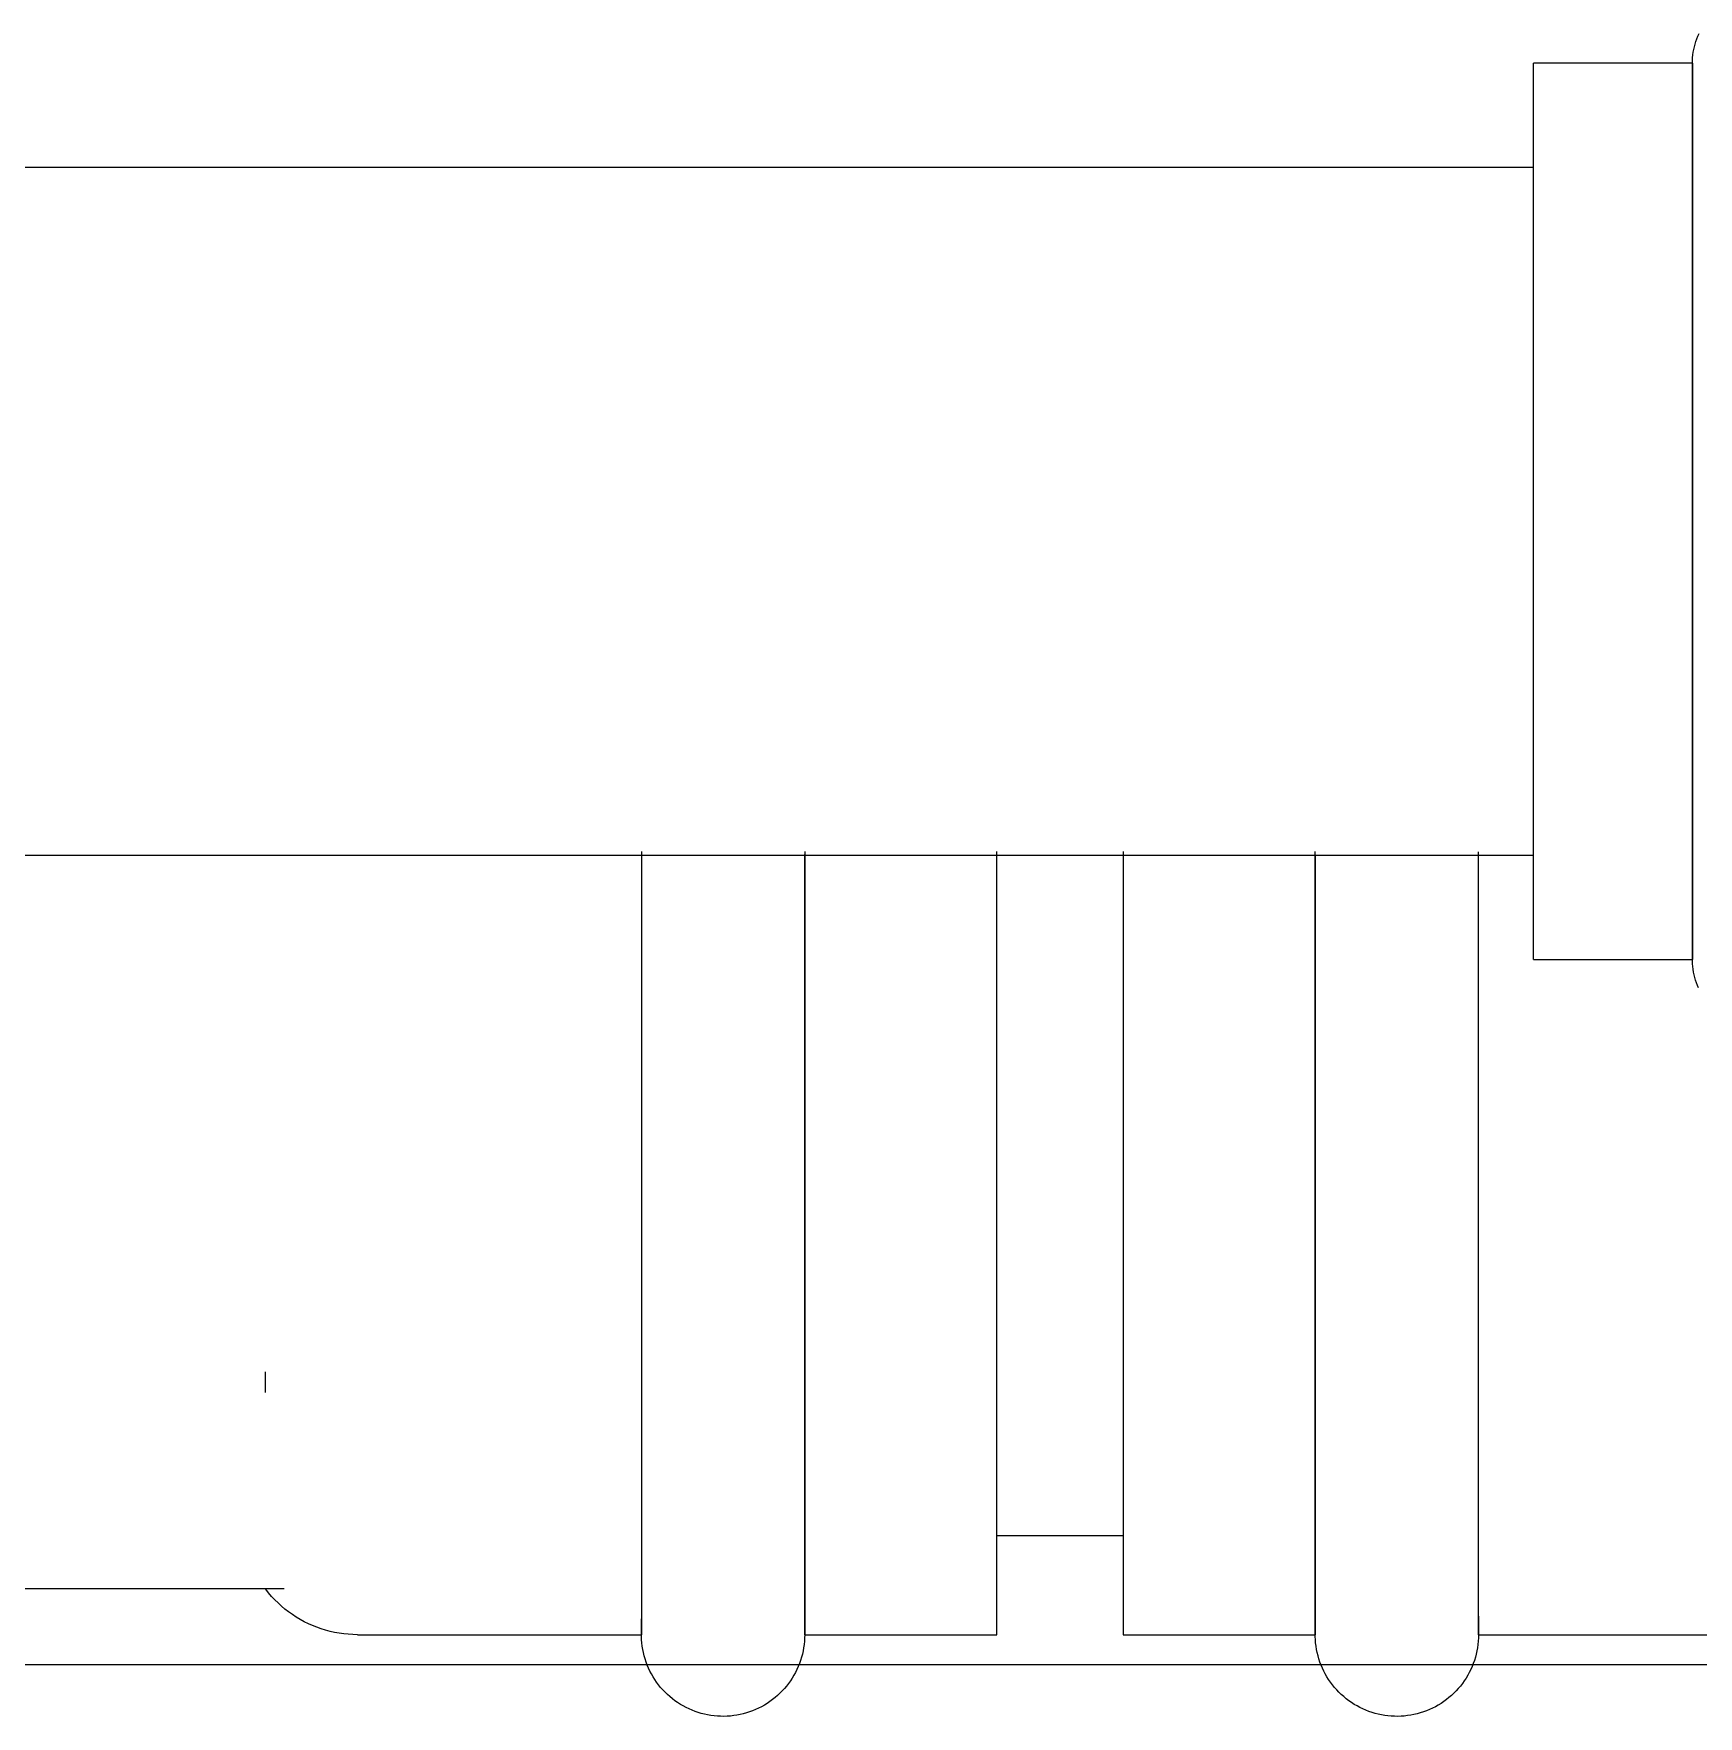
# Model space of a CAD drawing. Header units: inches. Extents: x -3299 to -2222, y -94 to 482.
# Drawn here: x -2364.194 to -2360.259, y 248.887 to 252.864 of the extents above; entities that cross this region are included whole.
import ezdxf

# ---------------------------------------------------------------- set-up
doc = ezdxf.new("R2010")
doc.units = ezdxf.units.IN
doc.header["$MEASUREMENT"] = 0
doc.layers.add('P-PIPE', color=3, linetype='Continuous', lineweight=9)
doc.layers.add('P-PIPE-IDEN', color=2, linetype='Continuous', lineweight=9)

# ---------------------------------------------------------------- blocks, each defined once
blk = doc.blocks.new('Victaulic-VicPress316-Elbow 90-45deg Style P568_P571 - Standard-V48-PLG_ ROOF LEVEL')
at = {"layer": 'P-PIPE'}
for p, q in [((-2360.2733, 252.7941), (-2360.6488, 252.7941)), ((-2360.6488, 250.6761), (-2360.2733, 250.6761))]:
    blk.add_line(p, q, dxfattribs=at)
at = {"layer": 'P-PIPE', "flags": 128}
for points in [[(-2360.2733, 252.7941), (-2360.2732, 252.8007), (-2360.2728, 252.8073), (-2360.2721, 252.8138), (-2360.2712, 252.8203), (-2360.27, 252.8268), (-2360.2686, 252.8332), (-2360.2669, 252.8396), (-2360.265, 252.8459), (-2360.2628, 252.8521), (-2360.2603, 252.8582), (-2360.2576, 252.8642)], [(-2360.2733, 252.7941), (-2360.2733, 252.7933), (-2360.2733, 252.7908), (-2360.2733, 252.7865), (-2360.2733, 252.7806), (-2360.2733, 252.773), (-2360.2733, 252.7638), (-2360.2733, 252.7529), (-2360.2733, 252.7404), (-2360.2733, 252.7263), (-2360.2733, 252.7105), (-2360.2733, 252.6933), (-2360.2733, 252.6745), (-2360.2733, 252.6542), (-2360.2733, 252.6324), (-2360.2733, 252.6092), (-2360.2733, 252.5846), (-2360.2733, 252.5586), (-2360.2733, 252.5313), (-2360.2733, 252.5027), (-2360.2733, 252.473), (-2360.2733, 252.442), (-2360.2733, 252.4099), (-2360.2733, 252.3767), (-2360.2733, 252.3425), (-2360.2733, 252.3073), (-2360.2733, 252.2712), (-2360.2733, 252.2343), (-2360.2733, 252.1965), (-2360.2733, 252.158), (-2360.2733, 252.1189), (-2360.2733, 252.0791), (-2360.2733, 252.0388), (-2360.2733, 251.998), (-2360.2733, 251.9567), (-2360.2733, 251.9151), (-2360.2733, 251.8733), (-2360.2733, 251.8312), (-2360.2733, 251.7889), (-2360.2733, 251.7466), (-2360.2733, 251.7042), (-2360.2733, 251.6619), (-2360.2733, 251.6197), (-2360.2733, 251.5777), (-2360.2733, 251.536), (-2360.2733, 251.4945), (-2360.2733, 251.4535), (-2360.2733, 251.4129), (-2360.2733, 251.3728), (-2360.2733, 251.3333), (-2360.2733, 251.2944), (-2360.2733, 251.2563), (-2360.2733, 251.2189), (-2360.2733, 251.1823), (-2360.2733, 251.1467), (-2360.2733, 251.1119), (-2360.2733, 251.0782), (-2360.2733, 251.0455), (-2360.2733, 251.0139), (-2360.2733, 250.9835), (-2360.2733, 250.9542), (-2360.2733, 250.9263), (-2360.2733, 250.8996), (-2360.2733, 250.8742), (-2360.2733, 250.8503), (-2360.2733, 250.8277), (-2360.2733, 250.8066), (-2360.2733, 250.787), (-2360.2733, 250.7689), (-2360.2733, 250.7523), (-2360.2733, 250.7373), (-2360.2733, 250.7239), (-2360.2733, 250.7122), (-2360.2733, 250.702), (-2360.2733, 250.6936), (-2360.2733, 250.6867), (-2360.2733, 250.6816), (-2360.2733, 250.6781), (-2360.2733, 250.6764), (-2360.2733, 250.6761)], [(-2360.2733, 252.7581), (-2360.2733, 252.7682), (-2360.2733, 252.7767), (-2360.2733, 252.7835), (-2360.2733, 252.7887), (-2360.2733, 252.7921), (-2360.2733, 252.7939), (-2360.2733, 252.7941)], [(-2360.2733, 250.6761), (-2360.2733, 250.677), (-2360.2733, 250.6795), (-2360.2733, 250.6838), (-2360.2733, 250.6897), (-2360.2733, 250.6972), (-2360.2733, 250.7065), (-2360.2733, 250.7174)], [(-2360.2589, 250.6088), (-2360.2615, 250.6149), (-2360.2638, 250.621), (-2360.2659, 250.6273), (-2360.2677, 250.6336), (-2360.2693, 250.64), (-2360.2706, 250.6464), (-2360.2717, 250.6529), (-2360.2725, 250.6595), (-2360.273, 250.666), (-2360.2733, 250.6726), (-2360.2733, 250.6761)]]:
    blk.add_lwpolyline(points, dxfattribs=at)
at = {"layer": 'P-PIPE'}
for centre in [(-2360.6488, 251.7351), (-2360.2733, 251.7351)]:
    blk.add_ellipse(centre, major_axis=(0, 1.059), ratio=0.000023, start_param=3.141593, end_param=6.283185, dxfattribs=at)
blk = doc.blocks.new('Victaulic-VicPress316-Elbow 90-45deg Style P568_P571 - Standard-V60-PLG_ ROOF LEVEL')
at = {"layer": 'P-PIPE'}
for p, q in [((-2361.6188, 250.9311), (-2361.6188, 249.0802)), ((-2361.1648, 249.0802), (-2361.1648, 250.9309)), ((-2360.7788, 249.0802), (-2360.7788, 250.9307)), ((-2361.6188, 249.0802), (-2361.1648, 249.0802)), ((-2360.7788, 249.0802), (-2360.1078, 249.0802))]:
    blk.add_line(p, q, dxfattribs=at)
at = {"layer": 'P-PIPE', "flags": 128}
for points in [[(-2361.1648, 250.9235), (-2361.1648, 250.8945), (-2361.1648, 250.8465), (-2361.1648, 250.7978), (-2361.1648, 250.7484), (-2361.1648, 250.6985), (-2361.1648, 250.648), (-2361.1648, 250.5971), (-2361.1648, 250.5458), (-2361.1648, 250.4943), (-2361.1648, 250.4425), (-2361.1648, 250.3907), (-2361.1648, 250.3389), (-2361.1648, 250.2871), (-2361.1648, 250.2354), (-2361.1648, 250.184), (-2361.1648, 250.1329), (-2361.1648, 250.0822), (-2361.1648, 250.0319), (-2361.1648, 249.9822), (-2361.1648, 249.9331), (-2361.1648, 249.8848), (-2361.1648, 249.8372), (-2361.1648, 249.7905), (-2361.1648, 249.7447), (-2361.1648, 249.6999), (-2361.1648, 249.6563), (-2361.1648, 249.6137), (-2361.1648, 249.5724), (-2361.1648, 249.5324), (-2361.1648, 249.4937), (-2361.1648, 249.4565), (-2361.1648, 249.4207), (-2361.1648, 249.3864), (-2361.1648, 249.3538), (-2361.1648, 249.3227), (-2361.1648, 249.2934), (-2361.1648, 249.2658), (-2361.1648, 249.2399), (-2361.1648, 249.2159), (-2361.1648, 249.1937), (-2361.1648, 249.1735), (-2361.1648, 249.1551), (-2361.1648, 249.1387), (-2361.1648, 249.1243), (-2361.1648, 249.1119), (-2361.1648, 249.1015), (-2361.1648, 249.0932), (-2361.1648, 249.0869), (-2361.1648, 249.0827), (-2361.1648, 249.0805), (-2361.1648, 249.0802)], [(-2360.7788, 249.0802), (-2360.7788, 249.0813), (-2360.7788, 249.0844), (-2360.7788, 249.0895), (-2360.7788, 249.0968), (-2360.7788, 249.1061), (-2360.7788, 249.1174), (-2360.7788, 249.1307), (-2360.7788, 249.146), (-2360.7788, 249.1633), (-2360.7788, 249.1826), (-2360.7788, 249.2037), (-2360.7788, 249.2267), (-2360.7788, 249.2516), (-2360.7788, 249.2783), (-2360.7788, 249.3067), (-2360.7788, 249.3368), (-2360.7788, 249.3686), (-2360.7788, 249.402), (-2360.7788, 249.437), (-2360.7788, 249.4734), (-2360.7788, 249.5114), (-2360.7788, 249.5507), (-2360.7788, 249.5913), (-2360.7788, 249.6332), (-2360.7788, 249.6762), (-2360.7788, 249.7204), (-2360.7788, 249.7656), (-2360.7788, 249.8119), (-2360.7788, 249.859), (-2360.7788, 249.9069), (-2360.7788, 249.9556), (-2360.7788, 250.005), (-2360.7788, 250.055), (-2360.7788, 250.1054), (-2360.7788, 250.1564), (-2360.7788, 250.2076), (-2360.7788, 250.2592), (-2360.7788, 250.3109), (-2360.7788, 250.3627), (-2360.7788, 250.4146), (-2360.7788, 250.4664), (-2360.7788, 250.518), (-2360.7788, 250.5694), (-2360.7788, 250.6206), (-2360.7788, 250.6713), (-2360.7788, 250.7215), (-2360.7788, 250.7712), (-2360.7788, 250.8203), (-2360.7788, 250.8687), (-2360.7788, 250.9163)], [(-2360.7788, 249.1243), (-2360.7788, 249.1119), (-2360.7788, 249.1015), (-2360.7788, 249.0932), (-2360.7788, 249.0869), (-2360.7788, 249.0827), (-2360.7788, 249.0805), (-2360.7788, 249.0802)], [(-2361.1648, 249.0802), (-2361.1648, 249.0813), (-2361.1648, 249.0844), (-2361.1648, 249.0895), (-2361.1648, 249.0968), (-2361.1648, 249.1061), (-2361.1648, 249.1174)], [(-2360.7788, 249.0802), (-2360.779, 249.0725), (-2360.7794, 249.0648), (-2360.7802, 249.0571), (-2360.7813, 249.0495), (-2360.7827, 249.0419), (-2360.7843, 249.0343), (-2360.7863, 249.0269), (-2360.7886, 249.0195), (-2360.7912, 249.0122), (-2360.7941, 249.0051), (-2360.7972, 248.998), (-2360.8006, 248.9911), (-2360.8043, 248.9843), (-2360.8083, 248.9777), (-2360.8125, 248.9712), (-2360.817, 248.965), (-2360.8217, 248.9589), (-2360.8267, 248.953), (-2360.8319, 248.9473), (-2360.8374, 248.9418), (-2360.843, 248.9365), (-2360.8488, 248.9315), (-2360.8549, 248.9267), (-2360.8611, 248.9221), (-2360.8675, 248.9178), (-2360.8741, 248.9138), (-2360.8808, 248.91), (-2360.8877, 248.9065), (-2360.8947, 248.9033), (-2360.9019, 248.9003), (-2360.9091, 248.8977), (-2360.9165, 248.8953), (-2360.9239, 248.8933), (-2360.9314, 248.8915), (-2360.939, 248.89), (-2360.9466, 248.8889), (-2360.9543, 248.888), (-2360.962, 248.8875), (-2360.9697, 248.8872), (-2360.9775, 248.8873), (-2360.9852, 248.8877), (-2360.9928, 248.8884), (-2361.0005, 248.8894), (-2361.0081, 248.8907), (-2361.0157, 248.8923), (-2361.0231, 248.8942), (-2361.0305, 248.8964), (-2361.0379, 248.8989), (-2361.045, 248.9017), (-2361.0521, 248.9047), (-2361.0591, 248.9081), (-2361.0659, 248.9117), (-2361.0726, 248.9156), (-2361.0791, 248.9198), (-2361.0854, 248.9242), (-2361.0915, 248.9288), (-2361.0975, 248.9338), (-2361.1033, 248.9389), (-2361.1088, 248.9443), (-2361.1141, 248.9499), (-2361.1192, 248.9557), (-2361.1241, 248.9616), (-2361.1287, 248.9678), (-2361.1331, 248.9742), (-2361.1372, 248.9807), (-2361.141, 248.9874), (-2361.1446, 248.9943), (-2361.1479, 249.0012), (-2361.1509, 249.0083), (-2361.1537, 249.0156), (-2361.1561, 249.0229), (-2361.1582, 249.0303), (-2361.1601, 249.0378), (-2361.1616, 249.0454), (-2361.1629, 249.053), (-2361.1638, 249.0606), (-2361.1644, 249.0683), (-2361.1648, 249.0761), (-2361.1648, 249.0802)]]:
    blk.add_lwpolyline(points, dxfattribs=at)
blk = doc.blocks.new('Victaulic-VicPress316-Elbow 90-45deg Style P568_P571 - Standard-1399463-PLG_ ROOF LEVEL')
at = {"layer": 'P-PIPE'}
for p, q in [((-2362.7575, 250.9316), (-2362.7575, 250.3767)), ((-2362.3715, 250.9314), (-2362.3715, 250.3767)), ((-2361.9175, 250.3767), (-2361.9175, 250.9312)), ((-2362.7575, 250.3767), (-2362.7575, 249.0802)), ((-2362.3715, 250.3767), (-2362.3715, 249.0802)), ((-2361.9175, 249.0802), (-2361.9175, 250.3767)), ((-2363.6465, 249.7012), (-2363.6465, 249.6528)), ((-2364.9202, 249.1892), (-2363.6018, 249.1892)), ((-2363.4285, 249.0802), (-2362.7575, 249.0802)), ((-2362.3715, 249.0802), (-2361.9175, 249.0802))]:
    blk.add_line(p, q, dxfattribs=at)
at = {"layer": 'P-PIPE', "flags": 128}
for points in [[(-2362.7575, 250.9242), (-2362.7575, 250.8945), (-2362.7575, 250.8465), (-2362.7575, 250.7978), (-2362.7575, 250.7484), (-2362.7575, 250.6985), (-2362.7575, 250.648), (-2362.7575, 250.5971), (-2362.7575, 250.5458), (-2362.7575, 250.4943), (-2362.7575, 250.4425), (-2362.7575, 250.3907), (-2362.7575, 250.3767)], [(-2362.3715, 250.3767), (-2362.3715, 250.4286), (-2362.3715, 250.4803), (-2362.3715, 250.5319), (-2362.3715, 250.5833), (-2362.3715, 250.6343), (-2362.3715, 250.6849), (-2362.3715, 250.735), (-2362.3715, 250.7846), (-2362.3715, 250.8334), (-2362.3715, 250.8816), (-2362.3715, 250.924)], [(-2362.7575, 250.3767), (-2362.7575, 250.3249), (-2362.7575, 250.2731), (-2362.7575, 250.2215), (-2362.7575, 250.1702), (-2362.7575, 250.1191), (-2362.7575, 250.0685), (-2362.7575, 250.0184), (-2362.7575, 249.9689), (-2362.7575, 249.92), (-2362.7575, 249.8718), (-2362.7575, 249.8245), (-2362.7575, 249.778), (-2362.7575, 249.7325), (-2362.7575, 249.688), (-2362.7575, 249.6447), (-2362.7575, 249.6025), (-2362.7575, 249.5615), (-2362.7575, 249.5218), (-2362.7575, 249.4835), (-2362.7575, 249.4467), (-2362.7575, 249.4113), (-2362.7575, 249.3775), (-2362.7575, 249.3452), (-2362.7575, 249.3146), (-2362.7575, 249.2858), (-2362.7575, 249.2586), (-2362.7575, 249.2333), (-2362.7575, 249.2097), (-2362.7575, 249.1881), (-2362.7575, 249.1683), (-2362.7575, 249.1505), (-2362.7575, 249.1347), (-2362.7575, 249.1208), (-2362.7575, 249.1089), (-2362.7575, 249.0991), (-2362.7575, 249.0913), (-2362.7575, 249.0856), (-2362.7575, 249.0819), (-2362.7575, 249.0803), (-2362.7575, 249.0802)], [(-2362.3715, 249.0802), (-2362.3715, 249.0813), (-2362.3715, 249.0844), (-2362.3715, 249.0895), (-2362.3715, 249.0968), (-2362.3715, 249.1061), (-2362.3715, 249.1174), (-2362.3715, 249.1307), (-2362.3715, 249.146), (-2362.3715, 249.1633), (-2362.3715, 249.1826), (-2362.3715, 249.2037), (-2362.3715, 249.2267), (-2362.3715, 249.2516), (-2362.3715, 249.2783), (-2362.3715, 249.3067), (-2362.3715, 249.3368), (-2362.3715, 249.3686), (-2362.3715, 249.402), (-2362.3715, 249.437), (-2362.3715, 249.4734), (-2362.3715, 249.5114), (-2362.3715, 249.5507), (-2362.3715, 249.5913), (-2362.3715, 249.6332), (-2362.3715, 249.6762), (-2362.3715, 249.7204), (-2362.3715, 249.7656), (-2362.3715, 249.8119), (-2362.3715, 249.859), (-2362.3715, 249.9069), (-2362.3715, 249.9556), (-2362.3715, 250.005), (-2362.3715, 250.055), (-2362.3715, 250.1054), (-2362.3715, 250.1564), (-2362.3715, 250.2076), (-2362.3715, 250.2592), (-2362.3715, 250.3109), (-2362.3715, 250.3627), (-2362.3715, 250.3767)], [(-2363.4285, 249.0802), (-2363.4394, 249.0804), (-2363.4503, 249.0811), (-2363.4611, 249.0822), (-2363.4719, 249.0837), (-2363.4826, 249.0857), (-2363.4933, 249.088), (-2363.5038, 249.0908), (-2363.5142, 249.0941), (-2363.5245, 249.0977), (-2363.5346, 249.1017), (-2363.5446, 249.1062), (-2363.5543, 249.111), (-2363.5639, 249.1162), (-2363.5732, 249.1218), (-2363.5824, 249.1278), (-2363.5912, 249.1341), (-2363.5998, 249.1408), (-2363.6082, 249.1479), (-2363.6162, 249.1552), (-2363.624, 249.1629), (-2363.6314, 249.1708), (-2363.6385, 249.1791), (-2363.6453, 249.1876), (-2363.6465, 249.1892)], [(-2362.3715, 249.1208), (-2362.3715, 249.1089), (-2362.3715, 249.0991), (-2362.3715, 249.0913), (-2362.3715, 249.0856), (-2362.3715, 249.0819), (-2362.3715, 249.0803), (-2362.3715, 249.0802)], [(-2362.7575, 249.0802), (-2362.7575, 249.0813), (-2362.7575, 249.0844), (-2362.7575, 249.0895), (-2362.7575, 249.0968), (-2362.7575, 249.1061), (-2362.7575, 249.1174)], [(-2362.3715, 249.0802), (-2362.3716, 249.0725), (-2362.3721, 249.0648), (-2362.3729, 249.0571), (-2362.374, 249.0495), (-2362.3753, 249.0419), (-2362.377, 249.0343), (-2362.379, 249.0269), (-2362.3813, 249.0195), (-2362.3839, 249.0122), (-2362.3867, 249.0051), (-2362.3899, 248.998), (-2362.3933, 248.9911), (-2362.397, 248.9843), (-2362.401, 248.9777), (-2362.4052, 248.9712), (-2362.4097, 248.965), (-2362.4144, 248.9589), (-2362.4194, 248.953), (-2362.4246, 248.9473), (-2362.43, 248.9418), (-2362.4357, 248.9365), (-2362.4415, 248.9315), (-2362.4476, 248.9267), (-2362.4538, 248.9221), (-2362.4602, 248.9178), (-2362.4668, 248.9138), (-2362.4735, 248.91), (-2362.4804, 248.9065), (-2362.4874, 248.9033), (-2362.4946, 248.9003), (-2362.5018, 248.8977), (-2362.5092, 248.8953), (-2362.5166, 248.8933), (-2362.5241, 248.8915), (-2362.5317, 248.89), (-2362.5393, 248.8889), (-2362.547, 248.888), (-2362.5547, 248.8875), (-2362.5624, 248.8872), (-2362.5701, 248.8873), (-2362.5778, 248.8877), (-2362.5855, 248.8884), (-2362.5932, 248.8894), (-2362.6008, 248.8907), (-2362.6083, 248.8923), (-2362.6158, 248.8942), (-2362.6232, 248.8964), (-2362.6305, 248.8989), (-2362.6377, 248.9017), (-2362.6448, 248.9047), (-2362.6518, 248.9081), (-2362.6586, 248.9117), (-2362.6652, 248.9156), (-2362.6717, 248.9198), (-2362.6781, 248.9242), (-2362.6842, 248.9288), (-2362.6902, 248.9338), (-2362.6959, 248.9389), (-2362.7015, 248.9443), (-2362.7068, 248.9499), (-2362.7119, 248.9557), (-2362.7168, 248.9616), (-2362.7214, 248.9678), (-2362.7258, 248.9742), (-2362.7299, 248.9807), (-2362.7337, 248.9874), (-2362.7373, 248.9943), (-2362.7406, 249.0012), (-2362.7436, 249.0083), (-2362.7463, 249.0156), (-2362.7488, 249.0229), (-2362.7509, 249.0303), (-2362.7528, 249.0378), (-2362.7543, 249.0454), (-2362.7556, 249.053), (-2362.7565, 249.0606), (-2362.7571, 249.0683), (-2362.7574, 249.0761), (-2362.7575, 249.0802)]]:
    blk.add_lwpolyline(points, dxfattribs=at)

msp = doc.modelspace()

# ---------------------------------------------------------------- linework, layer by layer
at = {"layer": 'P-PIPE'}
for p, q in [((-2360.6488, 252.5476), (-2418.6871, 252.5476)), ((-2418.6871, 250.9226), (-2360.6488, 250.9226)), ((-2361.9175, 249.3147), (-2361.6188, 249.3147))]:
    msp.add_line(p, q, dxfattribs=at)
at = {"layer": 'P-PIPE-IDEN'}
msp.add_line((-2384.8698, 249.0098), (-2301.3585, 249.0098), dxfattribs=at)

# ---------------------------------------------------------------- block references
at = {"layer": 'P-PIPE'}
for name in ['Victaulic-VicPress316-Elbow 90-45deg Style P568_P571 - Standard-V60-PLG_ ROOF LEVEL', 'Victaulic-VicPress316-Elbow 90-45deg Style P568_P571 - Standard-V48-PLG_ ROOF LEVEL', 'Victaulic-VicPress316-Elbow 90-45deg Style P568_P571 - Standard-1399463-PLG_ ROOF LEVEL']:
    msp.add_blockref(name, (0, 0), dxfattribs=at)

doc.saveas('drawing.dxf')
